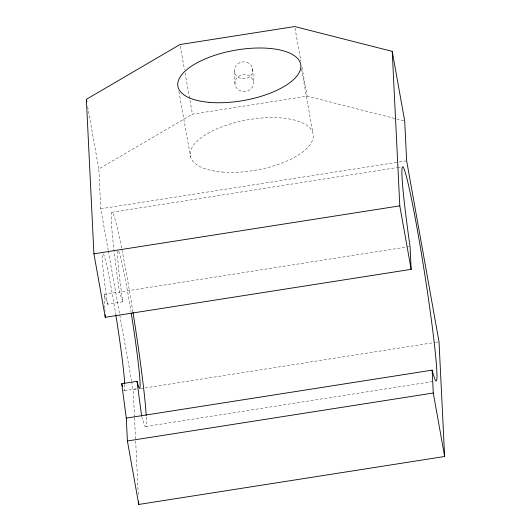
<?xml version="1.0" encoding="UTF-8"?>
<svg xmlns="http://www.w3.org/2000/svg" width="531" height="531" viewBox="0 0 531 531"><rect width="100%" height="100%" fill="white"/><g stroke="black" fill="none" stroke-linecap="round" stroke-linejoin="round"><path stroke-width="0.4" stroke-dasharray="2.65 1.99" d="M108.205 250.353L100.764 208.769L98.819 168.958L192.454 114.158L307.164 96.171L403.899 120.796M100.764 208.769L398.462 162.094M399.285 161.968L405.823 160.939M111.882 212.287L396.737 167.623M397.553 167.497L400.832 166.986M104.833 308.319L104.156 294.44L405.943 247.121M406.759 246.988L409.215 246.603M104.156 294.44L107.508 304.21L122.8 301.814A69.747 3.345 81.1 0 1 117.69 251.123M124.427 390.657L136.5 388.765M134.482 417.008L133.155 389.787L136.427 389.269M140.516 388.632L434.942 342.462M435.759 342.336L438.214 341.951M145.773 426.519L434.723 381.212M122.8 301.814L119.448 292.037A108.49 5.21 81.1 0 1 112.645 212.712A108.49 5.21 81.1 0 1 132.976 312.274M294.997 28.17L300.931 61.357M301.947 67.025L307.164 96.171M301.455 68.904L312.898 132.856M180.288 46.157L184.489 69.634M185.067 72.866L192.454 114.158M178.887 91.524L190.616 157.096M87.661 106.625L98.819 168.958M108.351 251.17L131.549 380.813M131.695 381.63L133.155 389.787M252.756 68.911L253.38 81.655M234.403 71.791L235.027 84.535M134.522 417.831L135.611 440.106M135.657 440.929L138.359 496.2M104.872 309.135L104.992 311.584M124.745 384.457A69.747 3.345 81.1 0 1 123.637 389.827M107.508 304.21A69.747 3.345 81.1 0 1 102.397 253.519M103.432 253.778A69.747 3.345 81.1 0 1 115.692 314.047M146.271 416.868A108.49 5.21 81.1 0 1 141.578 415.707M118.725 251.375A69.747 3.345 81.1 0 1 130.984 311.651M238.147 77.28A9.299 8.476 -2.8 0 0 252.829 71.127A9.299 8.476 -2.8 0 0 239.76 62.658A9.299 8.476 -2.8 0 0 238.147 77.28M222.064 172.011A62.379 25.495 -10.1 0 0 313.317 135.325A62.379 25.495 -10.1 0 0 219.894 127.599A62.379 25.495 -10.1 0 0 222.064 172.011M238.771 90.018A9.299 8.476 -2.8 0 0 253.453 83.865A9.299 8.476 -2.8 0 0 240.384 75.395A9.299 8.476 -2.8 0 0 238.771 90.018"/><path stroke-width="0.8" d="M444.639 456.487L433.283 393.006L432.161 370.147A108.49 5.21 81.1 0 0 430.654 314.498A108.49 5.21 81.1 0 0 405.193 172.217A108.49 5.21 81.1 0 0 410.038 246.477L411.153 269.343L105.277 317.299L93.914 253.818L86.361 99.337L180.002 44.538L294.705 26.55L392.236 51.374L404.695 120.995L406.646 160.813L439.031 341.825L444.639 456.487L138.764 504.45L127.4 440.969L126.285 418.103L121.732 383.707L137.025 381.311A69.747 3.345 81.1 0 0 139.626 376.134A69.747 3.345 81.1 0 0 131.223 313.144M93.914 253.818L399.797 205.855L392.236 51.374M126.285 418.103L432.161 370.147M127.4 440.969L433.283 393.006M399.797 205.855L411.153 269.343M86.361 99.337L86.792 101.766M137.025 381.311L141.578 415.707M138.598 501.151L138.764 504.45M105.151 314.85L105.277 317.299M122.455 386.376A69.747 3.345 81.1 0 1 121.732 383.707M115.811 314.797A69.747 3.345 81.1 0 1 124.705 383.734M132.976 312.274A108.49 5.21 81.1 0 1 146.184 415.361M209.606 102.39A62.379 25.495 -10.1 0 0 300.858 65.705A62.379 25.495 -10.1 0 0 207.435 57.979A62.379 25.495 -10.1 0 0 209.606 102.39"/></g></svg>
